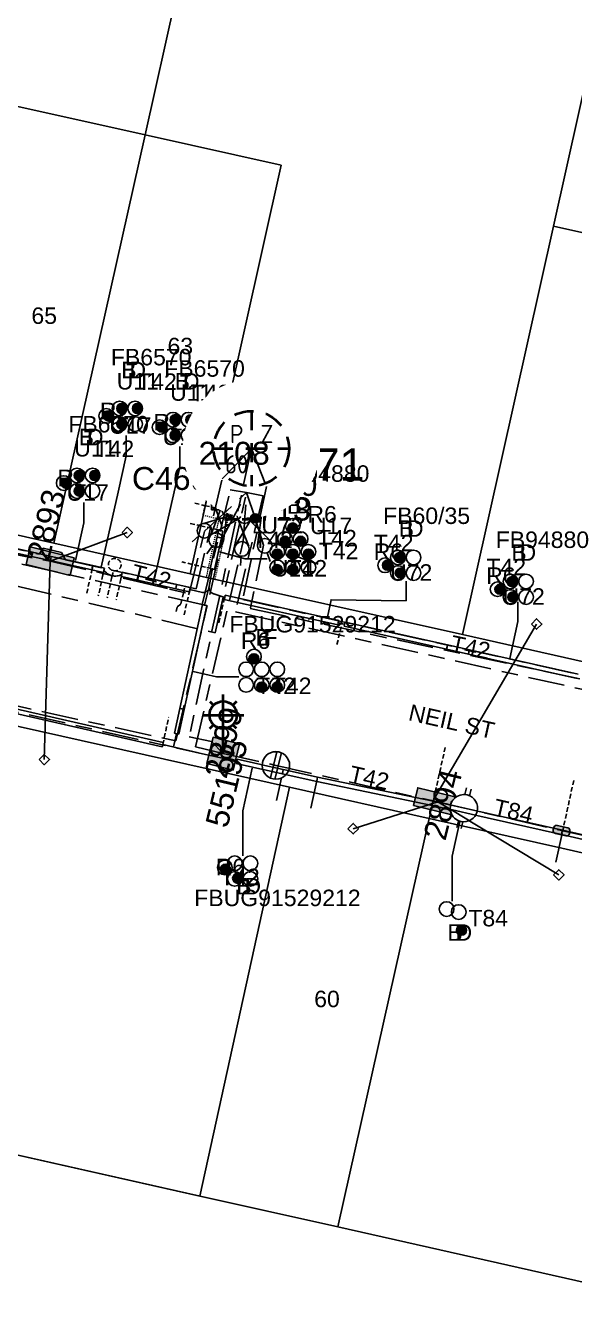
# Model space of a CAD drawing. Header units: metres. Extents: x 311347 to 316656, y 6252667 to 6255486.
# Drawn here: x 313823.5 to 313883.5, y 6254466.6 to 6254605.4 of the extents above; entities that cross this region are included whole.
import ezdxf
from ezdxf.enums import TextEntityAlignment as Align

# ---------------------------------------------------------------- set-up
doc = ezdxf.new("R2010")
doc.units = ezdxf.units.M
for name, pattern in [('Cable Exist UG', [8.2, 4, -1.2, 1.8, -1.2]), ('Dash', [5, 3, -2]), ('DASHED', [0.75, 0.5, -0.25]), ('HIDDEN', [0.375, 0.25, -0.125]), ('HIDDEN2', [0.1875, 0.125, -0.0625])]:
    doc.linetypes.add(name, pattern=pattern)
doc.layers.get('0').update_dxf_attribs({"color": 6})
for name, color, linetype, lineweight in [('Cadastre Buildings_SP_EXT', 9, 'Continuous', 5), ('Cadastre Land Parcels_SP_EXT', 9, 'Continuous', 5), ('Cadastre Other Property_SP_EXT', 9, 'HIDDEN', 5), ('Cadastre Roads_SP_EXT', 7, 'Continuous', 5)]:
    doc.layers.add(name, color=color, linetype=linetype, lineweight=lineweight)
for name, color, linetype in [('Duct_SP_EXT', 7, 'Continuous'), ('Equip_HV_EXT', 7, 'Continuous'), ('Equip_LV_EXT', 7, 'Continuous'), ('Equip_SL_EXT', 7, 'Continuous'), ('Equip_SP_SL_EXT', 7, 'Continuous'), ('Mains_HV_EXT', 7, 'Continuous'), ('Mains_LV_EXT', 7, 'Continuous'), ('Mains_SL_EXT', 7, 'Continuous'), ('Services_SP_EXT', 7, 'Continuous'), ('Sub_SP_EXT', 7, 'Continuous'), ('SupportsUG_SP_LV_EXT', 7, 'Continuous'), ('SupportsUG_SP_LV_SL_EXT', 7, 'Continuous'), ('Trench_SP_EXT', 7, 'Continuous')]:
    doc.layers.add(name, color=color, linetype=linetype)
doc.layers.add('UNKNOWN_FEATURES', color=1, linetype='DASHED', plot=False)
doc.styles.add('COLUMN_LABEL', font='arial.ttf')
doc.styles.add('iecARIAL', font='arial.ttf', dxfattribs={"height": 2})
doc.styles.add('IESYMBOL1', font='isocp.shx')
doc.styles.add('POLE_LABEL', font='arial.ttf')
doc.styles.add('SLCP_LABEL', font='arial.ttf', dxfattribs={"height": 3.5})
doc.styles.get("Standard").update_dxf_attribs({"font": 'arial.ttf'})
doc.styles.add('SWITCH_LABEL', font='arial.ttf', dxfattribs={"height": 2.5})

# ---------------------------------------------------------------- blocks, each defined once
blk = doc.blocks.new('SUB_PADMOUNT_EXT')
for points in [[(0, 0), (-3.84, 1.92), (-3.84, -1.92)], [(0, 0), (3.84, 1.92), (3.84, -1.92)]]:
    blk.add_hatch(color=256).paths.add_polyline_path(points)
for p, q in [((3.84, 1.92), (-3.84, -1.92)), ((-3.84, 1.92), (3.84, -1.92))]:
    blk.add_line(p, q)
blk.add_lwpolyline([(-3.84, -1.92), (3.84, -1.92), (3.84, 1.92), (-3.84, 1.92)], close=True)
for tag, height, flags, p in [('ASSET_NUM', 3.5, 8, (2, 2)), ('STREET_CODE', 0.2, 9, (1.5, 0)), ('CONSTRUCTED_VOLTAGE', 0.2, 9, (1.5, -0.2)), ('OPERATING_VOLTAGE', 0.2, 9, (1.5, -0.6)), ('ORIENTATION', 0.2, 9, (1.5, -0.8)), ('OWNED_BY', 0.2, 9, (1.5, -1)), ('OPERATED_BY', 0.2, 9, (1.5, -1.2)), ('NO_PHASES', 0.2, 9, (1.5, -0.4)), ('MAINTAINED_BY', 0.2, 9, (1.5, -1.4)), ('SECONDARY_VOLTAGE', 0.2, 9, (1.5, -1.6)), ('STATE', 0.2, 9, (1.5, -1.8)), ('SUBSTATION_TYPE', 0.2, 9, (1.5, -2.2)), ('PARENT', 0.2, 9, (1.5, -2)), ('USAGE', 0.2, 9, (1.5, -2.4)), ('LEGEND', 0.2, 9, (1.5, -2.6)), ('LOCATION', 0.2, 9, (1.5, -2.8)), ('STREETNAME', 0.2, 9, (1.5, -3)), ('SUBURB', 0.2, 9, (1.5, -3.2)), ('Z', 0.2, 1, (1.5, -3.6)), ('NOTES', 0.2, 9, (1.5, -3.4))]:
    blk.add_attdef(tag, text='', height=height, dxfattribs=dict(flags=flags)).set_placement(p, align=Align.MIDDLE_LEFT)
blk = doc.blocks.new('COLUMN_EXT')
blk.add_hatch(color=256).paths.add_polyline_path([(-1.49, 1.48), (-1.49, -1.49), (1.48, -1.49), (1.48, 1.48)])
blk.add_lwpolyline([(-1.49, -1.49), (1.48, -1.49), (1.48, 1.48), (-1.49, 1.48)], close=True)
for tag, height, style, flags, p in [('ASSET_NUM', 2.5, 'COLUMN_LABEL', 8, (2, 2)), ('STRUCTURE_PLANT_NUMBER', 0.2, 'POLE_LABEL', 9, (1.81, 0.03)), ('STREET_CODE', 0.2, 'COLUMN_LABEL', 9, (1.81, -0.2))]:
    blk.add_attdef(tag, text='', height=height, dxfattribs=dict(style=style, flags=flags)).set_placement(p, align=Align.MIDDLE_LEFT)
at = {"flags": 9}
for tag, p in [('COLUMN_TYPE', (1.81, -0.4)), ('OWNED_BY', (1.81, -0.6)), ('STATE', (1.81, -0.8)), ('USAGE', (1.81, -1)), ('LEGEND', (1.81, -1.2)), ('LOCATION', (1.81, -1.4)), ('STREETNAME', (1.81, -1.6)), ('SUBURB', (1.81, -1.8)), ('NOTES', (1.81, -2))]:
    blk.add_attdef(tag, text='', height=0.2, dxfattribs=at).set_placement(p, align=Align.MIDDLE_LEFT)
at = {"flags": 1}
blk.add_attdef('Z', (1.81, -2.35), '', height=0.2, dxfattribs=at)
blk = doc.blocks.new('PILLAR_EXT')
blk.add_hatch(color=256).paths.add_polyline_path([(-2.475, 0.99), (-2.475, -0.99), (2.475, -0.99), (2.475, 0.99)])
blk.add_lwpolyline([(-2.475, -0.99), (2.475, -0.99), (2.475, 0.99), (-2.475, 0.99)], close=True)
at = {"style": 'iecARIAL', "flags": 8}
blk.add_attdef('ASSET_NUM', (1.5, 3.5), '', height=2.5, dxfattribs=at)
for tag, p, flags in [('OWNED_BY', (0, -0.2), 9), ('STATE', (0, -0.4), 9), ('SUPPORT_TYPE', (0, -0.6), 9), ('USAGE', (0, -0.8), 9), ('LEGEND', (0, -1), 9), ('LOCATION', (0, -1.2), 9), ('NOTES', (0, -1.4), 9), ('STREETNAME', (0, -1.8), 9), ('SUBURB', (0, -2), 1), ('PARENT', (0, -1.6), 9)]:
    blk.add_attdef(tag, p, '', height=0.2, dxfattribs=dict(flags=flags))
blk = doc.blocks.new('DUCT_EXT')
blk.add_circle((0, 0.8), 0.8)
at = {"flags": 1}
blk.add_attdef('Z', (0, 0), '', height=0.2, dxfattribs=at)
at = {"flags": 9}
for tag, p in [('DUCT_CODE', (0, 0)), ('XSECT_TYPE', (0, -0.2)), ('STATE', (0, -0.6)), ('FB_REFERENCE', (0, -0.4)), ('NOTES', (0, -0.8))]:
    blk.add_attdef(tag, text='', height=0.2, dxfattribs=at).set_placement(p, align=Align.MIDDLE_LEFT)
blk = doc.blocks.new('SL_LANTERN_EXT')
at = {"lineweight": 40}
for p, q in [((-1.46, 5.68), (-1.06, 5.28)), ((0, 1.97), (0, 6.47)), ((1.46, 5.68), (1.06, 5.28)), ((-2.25, 4.22), (2.25, 4.22)), ((-1.46, 2.76), (-1.06, 3.16)), ((1.46, 2.76), (1.06, 3.16)), ((0, 0), (0, 2.72))]:
    blk.add_line(p, q, dxfattribs=at)
blk.add_circle((0, 4.22), 1.5, dxfattribs=at)
at = {"style": 'iecARIAL', "flags": 8}
blk.add_attdef('ASSET_NUM', (1.5, 1.5), '', height=2.5, dxfattribs=at)
for tag, p, height, flags in [('CONSTRUCTED_VOLTAGE', (0.98, -0.65), 0.2, 9), ('CONTROL_TYPE', (0.98, -0.85), 0.2, 9), ('LANTERN_PURPOSE', (0.98, -1.05), 0.2, 9), ('LANTERN_TYPE', (0.98, -1.25), 0.2, 9), ('NO_PHASES', (0.98, -1.45), 0.2, 9), ('LNUMBER', (2.18, -3.25), 2.5, 8), ('OPERATING_VOLTAGE', (0.98, -1.65), 0.2, 9), ('ORIENTATION', (0.98, -1.85), 0.2, 9), ('OWNED_BY', (0.98, -2.05), 0.2, 9), ('STATE', (0.98, -2.25), 0.2, 9), ('USAGE', (0.98, -2.45), 0.2, 9), ('CEXIST', (0.98, -2.65), 0.2, 9), ('CNEW', (0.98, -2.85), 0.2, 9), ('CNUMBER', (0.98, -3.05), 0.2, 9), ('CREMOVE', (0.98, -3.25), 0.2, 9), ('CREPLACE', (0.98, -3.45), 0.2, 9), ('LKINGHEIGHT', (0.98, -3.65), 0.2, 9), ('LBRACKET', (0.98, -3.85), 0.2, 9), ('LBRACKETVOCAB', (0.98, -4.05), 0.2, 9), ('LCATEGORY', (0.98, -4.25), 0.2, 9), ('LCHARGE1', (0.98, -4.45), 0.2, 9), ('LCHARGE1PERCENT', (0.98, -4.65), 0.2, 9), ('LCHARGE2', (0.98, -4.85), 0.2, 9), ('LCHARGE2PERCENT', (0.98, -5.05), 0.2, 9), ('LCHARGE3', (0.98, -5.25), 0.2, 9), ('LCHARGE3PERCENT', (0.98, -5.45), 0.2, 9), ('LEXIST', (0.98, -5.65), 0.2, 9), ('LLAMP', (0.98, -5.85), 0.2, 9), ('LLAMPVOCAB', (0.98, -6.05), 0.2, 9), ('LMAST', (0.98, -6.25), 0.2, 9), ('LMASTVOCAB', (0.98, -6.45), 0.2, 9), ('LNEW', (0.98, -6.65), 0.2, 9), ('LANTNUMBER', (0.98, -6.85), 0.2, 9), ('LOUTREACH', (0.98, -7.25), 0.2, 9), ('LOUTREACHVOCAB', (0.98, -7.45), 0.2, 9), ('LRATECODE', (0.98, -7.65), 0.2, 9), ('LREMOVE', (0.98, -7.85), 0.2, 9), ('LREPLACE', (0.98, -8.05), 0.2, 9), ('LTYPE', (0.98, -8.25), 0.2, 9), ('LTYPEVOCAB', (0.98, -8.45), 0.2, 9), ('STREETNAME', (0.98, -9.25), 0.2, 9), ('SUBURB', (0.98, -9.45), 0.2, 1), ('LEGEND', (0.98, -8.65), 0.2, 9), ('LOCATION', (0.98, -8.85), 0.2, 9), ('NOTES', (0.98, -9.05), 0.2, 9)]:
    blk.add_attdef(tag, p, '', height=height, dxfattribs=dict(flags=flags))
blk = doc.blocks.new('CCP_EXT')
at = {"flags": 9}
for tag, p in [('LEGEND', (0, -1.4)), ('STATE', (0, -1.8)), ('LIFE_SUPPORT', (0, -1.6)), ('NOTES', (0, -2))]:
    blk.add_attdef(tag, text='', height=0.2, dxfattribs=at).set_placement(p, align=Align.MIDDLE_LEFT)
blk.add_wipeout([(0, 0.57), (0.57, 0), (0, -0.57), (-0.57, 0)])
blk.add_lwpolyline([(-0.57, 0), (0, 0.57), (0.57, 0), (0, -0.57), (-0.57, 0)])
at = {"flags": 1}
blk.add_attdef('Z', (0, 0), '', height=0.2, dxfattribs=at)
at = {"flags": 9}
for tag, p in [('CCP_TYPE', (0, 0)), ('CONSTRUCTED_VOLTAGE', (0, -0.2)), ('OPERATING_VOLTAGE', (0, -0.6)), ('ORIENTATION', (0, -0.8)), ('OWNED_BY', (0, -1)), ('NO_PHASES', (0, -0.4)), ('USAGE', (0, -1.2))]:
    blk.add_attdef(tag, text='', height=0.2, dxfattribs=at).set_placement(p, align=Align.MIDDLE_LEFT)
blk = doc.blocks.new('LV_STJ_EXT')
h = blk.add_hatch(color=256)
edge = h.paths.add_edge_path()
edge.add_ellipse((-0.59, 0.13), major_axis=(0.226, 0.226), ratio=1, start_angle=45, end_angle=135)
edge.add_line((-0.91, 0.13), (-0.91, -0.13))
edge.add_ellipse((-0.59, -0.13), major_axis=(0.226, 0.226), ratio=1, start_angle=135, end_angle=225)
edge.add_line((-0.59, -0.45), (0.59, -0.45))
edge.add_ellipse((0.59, -0.13), major_axis=(-0.226, 0.226), ratio=1, start_angle=135, end_angle=225)
edge.add_line((0.91, -0.13), (0.91, 0.13))
edge.add_ellipse((0.59, 0.13), major_axis=(-0.226, 0.226), ratio=1, start_angle=225, end_angle=315)
edge.add_line((0.59, 0.45), (-0.59, 0.45))
blk.add_lwpolyline([(-0.91, 0.13), (-0.91, -0.13, 0.414214), (-0.59, -0.45), (0.59, -0.45, 0.414214), (0.91, -0.13), (0.91, 0.13, 0.414214), (0.59, 0.45), (-0.59, 0.45, 0.414214)], format="xyb", close=True)
at = {"flags": 1}
blk.add_attdef('Z', (0, 0), '', height=0.2, dxfattribs=at)
at = {"flags": 9}
for tag, p in [('ORIENTATION', (0, 0)), ('USAGE', (0, -0.2)), ('LEGEND', (0, -0.4)), ('NOTES', (0, -0.6))]:
    blk.add_attdef(tag, text='', height=0.2, dxfattribs=at).set_placement(p, align=Align.MIDDLE_LEFT)
blk = doc.blocks.new('LV_UG_LINKS_CLOSED_EXT')
blk.add_wipeout([(-1.06, 1.06), (-1.18, 0.92), (-1.29, 0.76), (-1.37, 0.59), (-1.43, 0.42), (-1.48, 0.23), (-1.49, 0.05), (-1.49, -0.14), (-1.46, -0.33), (-1.41, -0.51), (-1.33, -0.68), (-1.24, -0.84), (-1.12, -0.99), (-0.99, -1.12), (-0.84, -1.24), (-0.68, -1.33), (-0.51, -1.41), (-0.33, -1.46), (-0.14, -1.49), (0.05, -1.49), (0.23, -1.48), (0.42, -1.43), (0.59, -1.37), (0.76, -1.29), (0.92, -1.18), (1.06, -1.06), (1.18, -0.92), (1.29, -0.76), (1.37, -0.59), (1.43, -0.42), (1.48, -0.23), (1.49, -0.05), (1.49, 0.14), (1.46, 0.33), (1.41, 0.51), (1.33, 0.68), (1.24, 0.84), (1.12, 0.99), (0.99, 1.12), (0.84, 1.24), (0.68, 1.33), (0.51, 1.41), (0.33, 1.46), (0.14, 1.49), (-0.05, 1.49), (-0.23, 1.48), (-0.42, 1.43), (-0.59, 1.37), (-0.76, 1.29), (-0.92, 1.18)])
for p, q in [((-0.25, -1.48), (-0.25, 1.48)), ((0.25, -1.48), (0.25, 1.48))]:
    blk.add_line(p, q)
blk.add_circle((0, 0), 1.5)
at = {"flags": 9}
for tag, p in [('ACTUAL_STATUS', (0, 0)), ('CONSTRUCTED_VOLTAGE', (0, -0.2)), ('OPERATING_VOLTAGE', (0, -0.6)), ('ORIENTATION', (0, -0.8)), ('STATE', (0, -1)), ('SWITCH_TYPE', (0, -1.2)), ('NO_PHASES', (0, -0.4)), ('USAGE', (0, -1.4)), ('NOTES', (0, -1.6))]:
    blk.add_attdef(tag, text='', height=0.2, dxfattribs=at).set_placement(p, align=Align.MIDDLE_LEFT)
at = {"flags": 1}
blk.add_attdef('Z', (0, 0), '', height=0.2, dxfattribs=at)
blk = doc.blocks.new('LV_UG_LINKS_OPEN_EXT')
for p, q in [((-0.25, 1.47), (-0.25, 2.22)), ((0.25, 1.47), (0.25, 2.22)), ((-0.25, -1.47), (-0.25, -2.22)), ((0.25, -1.47), (0.25, -2.22))]:
    blk.add_line(p, q)
at = {"flags": 9}
for tag, p in [('ACTUAL_STATUS', (0, 0)), ('CONSTRUCTED_VOLTAGE', (0, -0.2)), ('OPERATING_VOLTAGE', (0, -0.6)), ('ORIENTATION', (0, -0.8)), ('STATE', (0, -1)), ('SWITCH_TYPE', (0, -1.2)), ('NO_PHASES', (0, -0.4)), ('USAGE', (0, -1.4)), ('NOTES', (0, -1.6))]:
    blk.add_attdef(tag, text='', height=0.2, dxfattribs=at).set_placement(p, align=Align.MIDDLE_LEFT)
at = {"flags": 1}
blk.add_attdef('Z', (0, 0), '', height=0.2, dxfattribs=at)
blk.add_wipeout([(-0.25, 1.47), (-0.43, 1.43), (-0.61, 1.36), (-0.77, 1.28), (-0.93, 1.17), (-1.07, 1.05), (-1.19, 0.9), (-1.29, 0.75), (-1.38, 0.58), (-1.44, 0.4), (-1.48, 0.22), (-1.49, 0.03), (-1.49, -0.16), (-1.45, -0.34), (-1.4, -0.52), (-1.32, -0.69), (-1.23, -0.85), (-1.11, -1), (-0.98, -1.13), (-0.83, -1.24), (-0.66, -1.34), (-0.49, -1.41), (-0.31, -1.46), (-0.13, -1.49), (0.06, -1.49), (0.25, -1.47), (0.43, -1.43), (0.61, -1.36), (0.77, -1.28), (0.93, -1.17), (1.07, -1.05), (1.19, -0.9), (1.29, -0.75), (1.38, -0.58), (1.44, -0.4), (1.48, -0.22), (1.49, -0.03), (1.49, 0.16), (1.45, 0.34), (1.4, 0.52), (1.32, 0.69), (1.23, 0.85), (1.11, 1), (0.98, 1.13), (0.83, 1.24), (0.66, 1.34), (0.49, 1.41), (0.31, 1.46), (0.13, 1.49), (-0.06, 1.49)])
blk.add_lwpolyline([(0, -1.49, 1), (0, 1.49, 1)], format="xyb", close=True)
blk = doc.blocks.new('LV_UG_DFUSE_CLOSED_EXT')
for points in [[(1, 0), (0, 0)], [(5.04, 0.73), (2.16, -0.72)], [(5.05, -0.71), (2.16, 0.72)], [(6.2, 0.01), (7.2, 0.01)]]:
    blk.add_lwpolyline(points)
for centre in [(1.8, 0), (5.4, 0.01)]:
    blk.add_circle(centre, 0.8)
at = {"flags": 9}
for tag, p in [('ACTUAL_STATUS', (0, 0)), ('CONSTRUCTED_VOLTAGE', (0, -0.2)), ('OPERATING_VOLTAGE', (0, -0.6)), ('ORIENTATION', (0, -0.8)), ('STATE', (0, -1)), ('SWITCH_TYPE', (0, -1.2)), ('NO_PHASES', (0, -0.4)), ('USAGE', (0, -1.4)), ('NOTES', (0, -1.6))]:
    blk.add_attdef(tag, text='', height=0.2, dxfattribs=at).set_placement(p, align=Align.MIDDLE_LEFT)
at = {"flags": 1}
blk.add_attdef('Z', (0, 0), '', height=0.2, dxfattribs=at)
blk = doc.blocks.new('SWG_HOLEC_SU_EXT')
blk.add_line((1.8, -2), (5.8, -2))
for points in [[(1, 0), (0, 0)], [(6.6, 0), (7.6, 0)]]:
    blk.add_lwpolyline(points)
for points in [[(1.8, -0.8, 1), (1.8, 0.8, 1)], [(5.8, -0.8, 1), (5.8, 0.8, 1)]]:
    blk.add_lwpolyline(points, format="xyb", close=True)
at = {"style": 'SWITCH_LABEL', "flags": 8}
blk.add_attdef('ASSET_NUM', text='', height=2.5, rotation=179.9544, dxfattribs=at).set_placement((-2.4, 0), align=Align.MIDDLE_LEFT)
at = {"flags": 1}
blk.add_attdef('Z', (0, 0), '', height=0.2, dxfattribs=at)
at = {"flags": 9}
for tag, p in [('ACTUAL_STATUS', (0, -0.4)), ('CONSTRUCTED_VOLTAGE', (0, -0.6)), ('OPERATING_VOLTAGE', (0, -1)), ('ORIENTATION', (0, -1.2)), ('OWNED_BY', (0, -1.4)), ('NO_PHASES', (0, -0.8)), ('STATE', (0, -1.8)), ('SWITCH_TYPE', (0, -2)), ('STREETNAME', (0, -2.6)), ('SUBURB', (0, -2.8)), ('PARENT', (0, -1.6)), ('USAGE', (0, -2.2)), ('LOCATION', (0, -2.4)), ('NOTES', (0, -3))]:
    blk.add_attdef(tag, text='', height=0.2, dxfattribs=at).set_placement(p, align=Align.MIDDLE_LEFT)
at = {"style": 'SWITCH_LABEL', "flags": 9}
blk.add_attdef('STREET_CODE', text='', height=0.2, dxfattribs=at).set_placement((0, -0.2), align=Align.MIDDLE_LEFT)
blk = doc.blocks.new('CABLE_LARGE_EXT')
h = blk.add_hatch(color=256)
edge = h.paths.add_edge_path()
edge.add_arc((0, 0.55), 0.55, 0, 360)
blk.add_circle((0, 0.55), 0.55)
at = {"flags": 1}
blk.add_attdef('Z', (0, 0), '', height=0.2, dxfattribs=at)
at = {"flags": 9}
for tag, p in [('COND_CODE', (0, 0)), ('STATE', (0, -0.4)), ('XSECT_SIZE', (0, -0.6)), ('FB_REFERENCE', (0, -0.2)), ('NOTES', (0, -0.8))]:
    blk.add_attdef(tag, text='', height=0.2, dxfattribs=at).set_placement(p, align=Align.MIDDLE_LEFT)
blk = doc.blocks.new('SLCP_ZELL_EXT')
blk.add_wipeout([(-0.24, 7.5), (-0.71, 7.47), (-1.17, 7.41), (-1.64, 7.32), (-2.09, 7.21), (-2.54, 7.06), (-2.98, 6.89), (-3.41, 6.69), (-3.82, 6.46), (-4.22, 6.21), (-4.6, 5.93), (-4.96, 5.63), (-5.31, 5.31), (-5.63, 4.96), (-5.93, 4.6), (-6.21, 4.22), (-6.46, 3.82), (-6.69, 3.41), (-6.89, 2.98), (-7.06, 2.54), (-7.21, 2.09), (-7.32, 1.64), (-7.41, 1.17), (-7.47, 0.71), (-7.5, 0.24), (-7.5, -0.24), (-7.47, -0.71), (-7.41, -1.17), (-7.32, -1.64), (-7.21, -2.09), (-7.06, -2.54), (-6.89, -2.98), (-6.69, -3.41), (-6.46, -3.82), (-6.21, -4.22), (-5.93, -4.6), (-5.63, -4.96), (-5.31, -5.31), (-4.96, -5.63), (-4.6, -5.93), (-4.22, -6.21), (-3.82, -6.46), (-3.41, -6.69), (-2.98, -6.89), (-2.54, -7.06), (-2.09, -7.21), (-1.64, -7.32), (-1.17, -7.41), (-0.71, -7.47), (-0.24, -7.5), (0.24, -7.5), (0.71, -7.47), (1.17, -7.41), (1.64, -7.32), (2.09, -7.21), (2.54, -7.06), (2.98, -6.89), (3.41, -6.69), (3.82, -6.46), (4.22, -6.21), (4.6, -5.93), (4.96, -5.63), (5.31, -5.31), (5.63, -4.96), (5.93, -4.6), (6.21, -4.22), (6.46, -3.82), (6.69, -3.41), (6.89, -2.98), (7.06, -2.54), (7.21, -2.09), (7.32, -1.64), (7.41, -1.17), (7.47, -0.71), (7.5, -0.24), (7.5, 0.24), (7.47, 0.71), (7.41, 1.17), (7.32, 1.64), (7.21, 2.09), (7.06, 2.54), (6.89, 2.98), (6.69, 3.41), (6.46, 3.82), (6.21, 4.22), (5.93, 4.6), (5.63, 4.96), (5.31, 5.31), (4.96, 5.63), (4.6, 5.93), (4.22, 6.21), (3.82, 6.46), (3.41, 6.69), (2.98, 6.89), (2.54, 7.06), (2.09, 7.21), (1.64, 7.32), (1.17, 7.41), (0.71, 7.47), (0.24, 7.5)])
at = {"linetype": 'Dash', "lineweight": 40, "ltscale": 0.7}
for p, q in [((0, 4.11), (0, -4.11)), ((-4.11, 0), (4.11, 0))]:
    blk.add_line(p, q, dxfattribs=at)
blk.add_circle((0, 0), 4.11, dxfattribs=at)
at = {"lineweight": 40, "style": 'IESYMBOL1'}
for s, p in [('P', (-1.6, 0)), ('Z', (1.7, 0)), ('60', (-1.61, -3.31))]:
    blk.add_text(s, height=2, dxfattribs=at).set_placement(p, align=Align.BOTTOM_CENTER)
at = {"style": 'SLCP_LABEL'}
for tag, height, flags, p in [('ASSET_NUM', 2.5, 8, (2, 2)), ('STREET_CODE', 0.2, 9, (0, -0.2))]:
    blk.add_attdef(tag, text='', height=height, dxfattribs=dict(at, flags=flags)).set_placement(p, align=Align.MIDDLE_LEFT)
at = {"flags": 1}
blk.add_attdef('Z', (0, 0), '', height=0.2, dxfattribs=at)
at = {"flags": 9}
for tag, p in [('CONSTRUCTED_VOLTAGE', (0, -0.4)), ('CONTROL_TYPE', (0, -0.6)), ('OPERATING_VOLTAGE', (0, -1)), ('ORIENTATION', (0, -1.2)), ('OWNED_BY', (0, -1.4)), ('NO_PHASES', (0, -0.8)), ('STATE', (0, -2)), ('USAGE', (0, -1.6)), ('LOCATION', (0, -1.8)), ('NOTES', (0, -2.2))]:
    blk.add_attdef(tag, text='', height=0.2, dxfattribs=at).set_placement(p, align=Align.MIDDLE_LEFT)
blk = doc.blocks.new('CONNECTOR_NODE_EXT')
h = blk.add_hatch(color=256)
edge = h.paths.add_edge_path()
edge.add_arc((0, 0), 0.5, 0, 360)
blk.add_circle((0, 0), 0.5)
at = {"flags": 1}
blk.add_attdef('Z', (0, 0), '', height=0.2, dxfattribs=at)
at = {"flags": 9}
for tag, p in [('CONNECTOR_TYPE', (0, 0)), ('CONSTRUCTED_VOLTAGE', (0, -0.2)), ('OPERATING_VOLTAGE', (0, -0.6)), ('ORIENTATION', (0, -0.8)), ('SUBTYPE', (0, -1)), ('NO_PHASES', (0, -0.4)), ('USAGE', (0, -1.2)), ('NOTES', (0, -1.4))]:
    blk.add_attdef(tag, text='', height=0.2, dxfattribs=at).set_placement(p, align=Align.MIDDLE_LEFT)

msp = doc.modelspace()

# ---------------------------------------------------------------- linework, layer by layer
at = {"layer": 'Cadastre Buildings_SP_EXT', "linetype": 'Continuous'}
msp.add_lwpolyline([(313846.54, 6254638.01), (313816.8, 6254644.67), (313815.33, 6254638.13), (313806.85, 6254600.05), (313821.72, 6254596.72), (313836.59, 6254593.4), (313846.54, 6254638.01)], close=True, dxfattribs=at)
at = {"layer": 'Cadastre Land Parcels_SP_EXT', "linetype": 'Continuous'}
for points in [[(313906.03, 6254624.74), (313891.15, 6254628.06), (313881.2, 6254583.44), (313896.08, 6254580.12), (313906.03, 6254624.74)], [(313836.59, 6254593.4), (313821.72, 6254596.72), (313811.77, 6254552.1), (313826.64, 6254548.78), (313836.59, 6254593.4)], [(313836.59, 6254593.4), (313826.64, 6254548.78), (313841.52, 6254545.46), (313851.46, 6254590.08), (313836.59, 6254593.4)], [(313896.08, 6254580.12), (313881.2, 6254583.44), (313871.26, 6254538.82), (313886.13, 6254535.48), (313896.08, 6254580.12)], [(313867.64, 6254518.72), (313852.38, 6254522.12), (313842.59, 6254477.47), (313857.66, 6254474.09), (313867.64, 6254518.72)]]:
    msp.add_lwpolyline(points, close=True, dxfattribs=at)
msp.add_lwpolyline([(313887.37, 6254467.4), (313857.66, 6254474.09), (313842.6, 6254477.47), (313789.9, 6254489.31), (313775.64, 6254492.55), (313760.62, 6254495.93), (313759.94, 6254493.14), (313736.42, 6254389)], dxfattribs=at)
at = {"layer": 'Cadastre Other Property_SP_EXT', "linetype": 'HIDDEN2'}
msp.add_lwpolyline([(313844.25, 6254544.85), (313845.62, 6254551.24), (313846.64, 6254555.77), (313843.96, 6254556.37), (313842.89, 6254551.87), (313844.65, 6254551.44), (313843.27, 6254545.07), (313844.25, 6254544.85)], close=True, dxfattribs=at)
at = {"layer": 'Duct_SP_EXT'}
for p, q in [((313812.97, 6254549.85), (313824.2, 6254547.34)), ((313813.07, 6254550.32), (313824.31, 6254547.81)), ((313844.47, 6254549.48), (313844.63, 6254550.22)), ((313844.63, 6254550.22), (313844.86, 6254550.17)), ((313845.1, 6254550.12), (313844.86, 6254550.17)), ((313844.94, 6254549.38), (313845.1, 6254550.12)), ((313843.71, 6254546), (313844.47, 6254549.48)), ((313844.18, 6254545.9), (313844.94, 6254549.38)), ((313844.47, 6254549.48), (313844.7, 6254549.43)), ((313844.94, 6254549.38), (313844.7, 6254549.43)), ((313824.2, 6254547.34), (313824.26, 6254547.57)), ((313824.2, 6254547.34), (313826.24, 6254546.89)), ((313824.31, 6254547.81), (313824.26, 6254547.57)), ((313824.31, 6254547.81), (313826.34, 6254547.35)), ((313826.24, 6254546.89), (313826.29, 6254547.12)), ((313826.24, 6254546.89), (313826.29, 6254547.12)), ((313826.24, 6254546.89), (313830.78, 6254545.87)), ((313826.34, 6254547.35), (313826.29, 6254547.12)), ((313826.34, 6254547.35), (313826.29, 6254547.12)), ((313826.34, 6254547.35), (313830.88, 6254546.34)), ((313830.78, 6254545.87), (313830.83, 6254546.1)), ((313830.78, 6254545.87), (313830.83, 6254546.1)), ((313830.78, 6254545.87), (313830.79, 6254545.87)), ((313830.79, 6254545.87), (313830.84, 6254546.1)), ((313830.79, 6254545.87), (313832.06, 6254545.58)), ((313830.88, 6254546.34), (313830.83, 6254546.1)), ((313830.88, 6254546.34), (313830.83, 6254546.1)), ((313830.89, 6254546.34), (313830.84, 6254546.1)), ((313830.88, 6254546.34), (313830.89, 6254546.34)), ((313830.89, 6254546.34), (313832.16, 6254546.05)), ((313832.06, 6254545.58), (313832.11, 6254545.82)), ((313832.16, 6254546.05), (313832.11, 6254545.82)), ((313834.11, 6254545.62), (313834.06, 6254545.38)), ((313834.11, 6254545.62), (313840.05, 6254544.29)), ((313843.71, 6254546), (313843.95, 6254545.95)), ((313844.18, 6254545.9), (313843.95, 6254545.95)), ((313834.01, 6254545.15), (313834.06, 6254545.38)), ((313834.01, 6254545.15), (313839.95, 6254543.82)), ((313839.95, 6254543.82), (313840, 6254544.06)), ((313840.05, 6254544.29), (313840, 6254544.06)), ((313840.05, 6254544.29), (313841.53, 6254543.96)), ((313839.95, 6254543.82), (313841.43, 6254543.49)), ((313841.43, 6254543.49), (313841.48, 6254543.73)), ((313841.53, 6254543.96), (313841.48, 6254543.73)), ((313845.25, 6254542.64), (313845.3, 6254542.87)), ((313845.25, 6254542.64), (313857.64, 6254539.86)), ((313845.35, 6254543.11), (313845.3, 6254542.87)), ((313845.35, 6254543.11), (313857.75, 6254540.33)), ((313842.86, 6254542.08), (313840.39, 6254530.73)), ((313843.33, 6254541.98), (313840.86, 6254530.63)), ((313842.86, 6254542.08), (313843.09, 6254542.03)), ((313843.33, 6254541.98), (313843.09, 6254542.03)), ((313857.64, 6254539.86), (313857.69, 6254540.1)), ((313857.75, 6254540.33), (313857.69, 6254540.1)), ((313858.34, 6254539.71), (313858.39, 6254539.95)), ((313858.44, 6254540.18), (313858.39, 6254539.95)), ((313869.64, 6254537.68), (313858.44, 6254540.18)), ((313869.54, 6254537.21), (313858.34, 6254539.71)), ((313791.21, 6254537.29), (313838.48, 6254526.56)), ((313791.31, 6254537.76), (313838.58, 6254527.03)), ((313869.54, 6254537.21), (313869.59, 6254537.45)), ((313869.54, 6254537.21), (313869.59, 6254537.45)), ((313871.91, 6254536.68), (313869.54, 6254537.21)), ((313869.54, 6254537.21), (313869.54, 6254537.21)), ((313869.64, 6254537.68), (313869.59, 6254537.45)), ((313869.64, 6254537.68), (313869.59, 6254537.45)), ((313872.02, 6254537.15), (313869.64, 6254537.68)), ((313869.64, 6254537.68), (313869.64, 6254537.68)), ((313872.02, 6254537.15), (313871.97, 6254536.91)), ((313883.91, 6254534.48), (313872.02, 6254537.15)), ((313871.91, 6254536.68), (313871.97, 6254536.91)), ((313883.8, 6254534.02), (313871.91, 6254536.68)), ((313840.39, 6254530.73), (313839.8, 6254528.02)), ((313840.86, 6254530.63), (313840.27, 6254527.91)), ((313840.39, 6254530.73), (313840.62, 6254530.68)), ((313840.86, 6254530.63), (313840.62, 6254530.68)), ((313839.8, 6254528.02), (313840.03, 6254527.97)), ((313840.27, 6254527.91), (313840.03, 6254527.97)), ((313838.48, 6254526.56), (313838.53, 6254526.8)), ((313838.58, 6254527.03), (313838.53, 6254526.8)), ((313846.56, 6254524.71), (313846.61, 6254524.94)), ((313846.67, 6254525.18), (313846.61, 6254524.94)), ((313855.45, 6254523.24), (313855.4, 6254523)), ((313855.45, 6254523.24), (313855.4, 6254523)), ((313868.05, 6254520.62), (313855.45, 6254523.24)), ((313855.35, 6254522.77), (313855.4, 6254523)), ((313855.35, 6254522.77), (313855.4, 6254523)), ((313867.95, 6254520.15), (313855.35, 6254522.77)), ((313868.05, 6254520.62), (313868, 6254520.39)), ((313868.05, 6254520.62), (313868, 6254520.39)), ((313867.95, 6254520.15), (313868, 6254520.39)), ((313867.95, 6254520.15), (313868, 6254520.39)), ((313882.08, 6254516.96), (313882.13, 6254517.2)), ((313882.08, 6254516.96), (313882.13, 6254517.2)), ((313882.18, 6254517.43), (313882.13, 6254517.2)), ((313882.18, 6254517.43), (313882.13, 6254517.2)), ((313896.56, 6254514.15), (313882.18, 6254517.43))]:
    msp.add_line(p, q, dxfattribs=at)
for points in [[(313834.55, 6254560.57), (313834.55, 6254558.34), (313833.66, 6254554.36), (313831.8, 6254546.17)], [(313840.39, 6254559.34), (313840.39, 6254557.11), (313839.49, 6254553.13), (313837.64, 6254544.93)], [(313829.91, 6254553.25), (313829.91, 6254551.02), (313828.99, 6254546.91)], [(313849.94, 6254547.09), (313847.54, 6254547.09), (313844.73, 6254547.86)], [(313855.52, 6254546.51), (313852.75, 6254547.5)], [(313865.11, 6254544.66), (313865.11, 6254542.51), (313856.92, 6254542.61), (313856.54, 6254540.71)], [(313877.3, 6254542.39), (313877.3, 6254540.23), (313876.45, 6254536.18)], [(313846.83, 6254534.2), (313844.4, 6254534.2), (313841.85, 6254534.76)], [(313846.83, 6254534.2), (313844.4, 6254534.2), (313841.85, 6254534.76)], [(313847.28, 6254514.65), (313847.28, 6254519.56), (313848.29, 6254524.21)], [(313870.15, 6254509.68), (313870.15, 6254514.59), (313871.17, 6254519.24)]]:
    msp.add_lwpolyline(points, dxfattribs=at)
at = {"layer": 'Mains_LV_EXT', "linetype": 'Cable Exist UG'}
msp.add_lwpolyline([(313820.34, 6254547.96), (313826.23, 6254546.83)], dxfattribs=at)
at = {"layer": 'Trench_SP_EXT', "linetype": 'Cable Exist UG'}
for points in [[(313844.63, 6254554.03), (313844.33, 6254552.5), (313844.97, 6254550.71), (313844.86, 6254550.21)], [(313843.09, 6254542.03), (313843.59, 6254544.07)], [(313857.69, 6254540.1), (313858.39, 6254539.95)], [(313840.03, 6254527.97), (313839.7, 6254526.53)], [(313838.53, 6254526.8), (313846.61, 6254524.94)], [(313850.95, 6254520.69), (313851.64, 6254523.83)], [(313854.7, 6254519.86), (313855.4, 6254523)], [(313881.47, 6254513.94), (313882.16, 6254517.09)]]:
    msp.add_lwpolyline(points, dxfattribs=at)
for points in [[(313832.11, 6254545.82, 0.373095), (313834.06, 6254545.38)], [(313843.97, 6254546.06), (313843.59, 6254544.07), (313843.59, 6254544.07, 0.400378), (313844.12, 6254543.25), (313844.12, 6254543.25), (313845.3, 6254542.87)], [(313841.48, 6254543.73), (313842.86, 6254543.4), (313842.86, 6254543.4, 0.209002), (313843.49, 6254543.66)]]:
    msp.add_lwpolyline(points, format="xyb", dxfattribs=at)
at = {"layer": 'UNKNOWN_FEATURES'}
for points in [[(313842.03, 6254553.15), (313843.16, 6254552.89), (313844.61, 6254552.57)], [(313841.53, 6254550.95), (313842.66, 6254550.7), (313844.12, 6254550.37), (313844.86, 6254550.21)], [(313830.22, 6254543.32), (313830.73, 6254545.61), (313830.81, 6254545.98), (313830.84, 6254546.1)], [(313832.11, 6254545.82), (313832.08, 6254545.7), (313832, 6254545.33), (313831.49, 6254543.04)], [(313833.08, 6254545.6), (313833.06, 6254545.48), (313832.98, 6254545.11), (313832.46, 6254542.82)], [(313843.82, 6254546.02), (313843.19, 6254546.16), (313841.74, 6254546.48), (313840.61, 6254546.74)], [(313834.06, 6254545.38), (313834.03, 6254545.26), (313833.95, 6254544.89), (313833.44, 6254542.6)], [(313840.89, 6254543.86), (313840.87, 6254543.74), (313840.78, 6254543.37), (313840.51, 6254542.14), (313840.1, 6254541.81), (313839.97, 6254541.2)], [(313840.86, 6254540.95), (313841.37, 6254543.24), (313841.45, 6254543.61), (313841.48, 6254543.73)], [(313844.66, 6254540.1), (313845.18, 6254542.39), (313845.26, 6254542.76)], [(313857.56, 6254537.71), (313858.1, 6254540.01)], [(313838.53, 6254526.8), (313839.18, 6254529.8)], [(313869.38, 6254526.48), (313867.64, 6254518.72)], [(313883.42, 6254522.87), (313882.16, 6254517.09)]]:
    msp.add_lwpolyline(points, dxfattribs=at)
msp.add_lwpolyline([(313833.41, 6254547.1, -1.048586), (313833.13, 6254545.78), (313833.13, 6254545.78, -1.004651), (313833.41, 6254547.11)], format="xyb", dxfattribs=at)

# ---------------------------------------------------------------- block references
at = {"layer": 'Duct_SP_EXT'}
for name, p, rotation in [('DUCT_EXT', (313833.16, 6254562.69), 90), ('DUCT_EXT', (313834.61, 6254563.51), 90), ('CABLE_LARGE_EXT', (313834.61, 6254563.51), 90), ('DUCT_EXT', (313836.31, 6254563.51), 90), ('CABLE_LARGE_EXT', (313836.31, 6254563.51), 90), ('CABLE_LARGE_EXT', (313833.16, 6254562.69), 90), ('DUCT_EXT', (313834.61, 6254561.81), 90), ('CABLE_LARGE_EXT', (313834.61, 6254561.81), 90), ('DUCT_EXT', (313836.31, 6254561.81), 90), ('DUCT_EXT', (313838.99, 6254561.46), 90), ('DUCT_EXT', (313840.44, 6254562.28), 90), ('CABLE_LARGE_EXT', (313840.44, 6254562.28), 90), ('DUCT_EXT', (313842.14, 6254562.28), 90), ('CABLE_LARGE_EXT', (313842.14, 6254562.28), 90), ('CABLE_LARGE_EXT', (313838.99, 6254561.46), 90), ('DUCT_EXT', (313840.44, 6254560.58), 90), ('CABLE_LARGE_EXT', (313840.44, 6254560.58), 90), ('DUCT_EXT', (313842.14, 6254560.58), 90), ('DUCT_EXT', (313829.96, 6254556.19), 90), ('CABLE_LARGE_EXT', (313829.96, 6254556.19), 90), ('DUCT_EXT', (313831.66, 6254556.19), 90), ('CABLE_LARGE_EXT', (313831.66, 6254556.19), 90), ('DUCT_EXT', (313828.51, 6254555.36), 90), ('CABLE_LARGE_EXT', (313828.51, 6254555.36), 90), ('DUCT_EXT', (313829.96, 6254554.49), 90), ('DUCT_EXT', (313831.66, 6254554.49), 90), ('CABLE_LARGE_EXT', (313829.96, 6254554.49), 90), ('DUCT_EXT', (313863.62, 6254546.38), 90.04403938310728), ('CABLE_LARGE_EXT', (313863.62, 6254546.38), 90.09058445461241), ('DUCT_EXT', (313865.02, 6254547.23), 90.04403938310728), ('CABLE_LARGE_EXT', (313864.94, 6254547.21), 90.08058471963858), ('DUCT_EXT', (313866.72, 6254547.23), 90.04403938310728), ('DUCT_EXT', (313865.02, 6254545.53), 90.04403938310728), ('CABLE_LARGE_EXT', (313865.02, 6254545.53), 90.01430467744377), ('DUCT_EXT', (313866.72, 6254545.53), 90.04403938310728), ('DUCT_EXT', (313877.31, 6254544.61), 90.04403938310728), ('DUCT_EXT', (313879.01, 6254544.61), 90.04403938310728), ('DUCT_EXT', (313875.91, 6254543.76), 90.04403938310728), ('CABLE_LARGE_EXT', (313875.91, 6254543.76), 90.09058445461241), ('CABLE_LARGE_EXT', (313877.23, 6254544.59), 90.08058471963858), ('DUCT_EXT', (313877.31, 6254542.91), 90.04403938310728), ('CABLE_LARGE_EXT', (313877.31, 6254542.91), 90.01430467744377), ('DUCT_EXT', (313879.01, 6254542.91), 90.04403938310728)]:
    msp.add_blockref(name, p, dxfattribs=dict(at, rotation=rotation))
for name, p in [('DUCT_EXT', (313852.73, 6254549.9)), ('CABLE_LARGE_EXT', (313852.73, 6254549.9)), ('DUCT_EXT', (313851.89, 6254548.45)), ('DUCT_EXT', (313853.59, 6254548.45)), ('DUCT_EXT', (313851.04, 6254547.05)), ('CABLE_LARGE_EXT', (313851.89, 6254548.45)), ('DUCT_EXT', (313852.74, 6254547.05)), ('CABLE_LARGE_EXT', (313853.59, 6254548.45)), ('DUCT_EXT', (313854.44, 6254547.05)), ('DUCT_EXT', (313851.04, 6254545.35)), ('CABLE_LARGE_EXT', (313851.04, 6254547.05)), ('DUCT_EXT', (313852.74, 6254545.35)), ('CABLE_LARGE_EXT', (313852.74, 6254547.05)), ('DUCT_EXT', (313854.44, 6254545.35)), ('CABLE_LARGE_EXT', (313854.44, 6254547.05)), ('CABLE_LARGE_EXT', (313851.04, 6254545.35)), ('CABLE_LARGE_EXT', (313852.74, 6254545.35)), ('DUCT_EXT', (313848.49, 6254535.61)), ('DUCT_EXT', (313847.64, 6254534.21)), ('CABLE_LARGE_EXT', (313848.49, 6254535.61)), ('DUCT_EXT', (313849.34, 6254534.21)), ('DUCT_EXT', (313851.04, 6254534.21)), ('DUCT_EXT', (313847.64, 6254532.51)), ('DUCT_EXT', (313849.34, 6254532.51)), ('CABLE_LARGE_EXT', (313849.34, 6254532.51)), ('DUCT_EXT', (313851.04, 6254532.51)), ('CABLE_LARGE_EXT', (313851.04, 6254532.51)), ('DUCT_EXT', (313845.31, 6254512.56)), ('CABLE_LARGE_EXT', (313845.37, 6254512.62)), ('DUCT_EXT', (313846.4, 6254513.02)), ('DUCT_EXT', (313848.1, 6254513.02)), ('DUCT_EXT', (313846.4, 6254511.32)), ('CABLE_LARGE_EXT', (313846.71, 6254511.63)), ('DUCT_EXT', (313848.1, 6254511.32)), ('DUCT_EXT', (313869.54, 6254508.02)), ('DUCT_EXT', (313870.86, 6254507.69)), ('CABLE_LARGE_EXT', (313871.16, 6254505.95))]:
    msp.add_blockref(name, p, dxfattribs=at)
at = {"layer": 'Equip_HV_EXT'}
ref = msp.add_blockref('SWG_HOLEC_SU_EXT', (313845.91, 6254554.61), dxfattribs=dict(at, rotation=76.49180934317758))
ref.add_attrib('ASSET_NUM', 'C469', dxfattribs={"layer": '0', "height": 2.5, "style": 'SWITCH_LABEL'}).set_placement((313843.51, 6254555.86), align=Align.MIDDLE_RIGHT)
at = {"layer": 'Equip_LV_EXT'}
for name, p, rotation in [('LV_UG_DFUSE_CLOSED_EXT', (313847.08, 6254553.79), 222.1958878159), ('LV_UG_DFUSE_CLOSED_EXT', (313847.38, 6254553.6), 235.8694012183806), ('LV_UG_DFUSE_CLOSED_EXT', (313847.95, 6254553.62), 288.549777601133), ('LV_UG_DFUSE_CLOSED_EXT', (313847.63, 6254553.54), 265.0003977726927), ('LV_STJ_EXT', (313882.09, 6254517.39), 166.7860956542264)]:
    msp.add_blockref(name, p, dxfattribs=dict(at, rotation=rotation))
at = {"layer": 'Equip_SP_SL_EXT'}
ref = msp.add_blockref('SL_LANTERN_EXT', (313845.13, 6254525.8), dxfattribs=at)
ref.add_attrib('ASSET_NUM', '55195', dxfattribs={"layer": '0', "height": 2.5, "rotation": 76.5518, "style": 'iecARIAL'}).set_placement((313846.63, 6254527.3), align=Align.MIDDLE_RIGHT)
at = {"layer": 'Services_SP_EXT'}
for p in [(313825.59, 6254525.15), (313881.79, 6254512.55)]:
    msp.add_blockref('CCP_EXT', p, dxfattribs=at)
at = {"layer": 'Sub_SP_EXT'}
ref = msp.add_blockref('SUB_PADMOUNT_EXT', (313847.68, 6254554.34), dxfattribs=at)
ref.add_attrib('ASSET_NUM', '7271', dxfattribs={"layer": '0', "height": 3.5}).set_placement((313849.68, 6254554.59), align=Align.BOTTOM_LEFT)
at = {"layer": 'SupportsUG_SP_LV_EXT'}
ref = msp.add_blockref('PILLAR_EXT', (313826.23, 6254546.83), dxfattribs=dict(at, rotation=166.2170338469879))
ref.add_attrib('ASSET_NUM', '2893', dxfattribs={"layer": '0', "height": 2.5, "rotation": 76.3255, "style": 'iecARIAL'}).set_placement((313827.73, 6254550.33), align=Align.BOTTOM_CENTER)
ref = msp.add_blockref('PILLAR_EXT', (313868.56, 6254520.52), dxfattribs=dict(at, rotation=346.2529688832984))
ref.add_attrib('ASSET_NUM', '2894', dxfattribs={"layer": '0', "height": 2.5, "rotation": 76.0244, "style": 'iecARIAL'}).set_placement((313870.06, 6254524.02), align=Align.MIDDLE_RIGHT)
at = {"layer": 'SupportsUG_SP_LV_SL_EXT'}
ref = msp.add_blockref('COLUMN_EXT', (313845.13, 6254525.8), dxfattribs=dict(at, rotation=346.2370626542761))
ref.add_attrib('ASSET_NUM', '2899', dxfattribs={"layer": '0', "height": 2.5, "rotation": 76.2733, "style": 'COLUMN_LABEL'}).set_placement((313847.13, 6254526.55), align=Align.BOTTOM_CENTER)

# ---------------------------------------------------------------- texts
at = {"layer": 'Cadastre Land Parcels_SP_EXT'}
for s, p in [('65', (313824.18, 6254572.75)), ('63', (313839.05, 6254569.43)), ('60', (313855.07, 6254498.1))]:
    msp.add_text(s, height=1.8, dxfattribs=at).set_placement(p)
at = {"layer": 'Cadastre Roads_SP_EXT'}
msp.add_text('NEIL ST', height=1.8, rotation=347.3804, dxfattribs=at).set_placement((313865.26, 6254529.47))
at = {"layer": 'Duct_SP_EXT'}
for s, p in [('FB6570', (313832.86, 6254568.22)), ('B', (313833.99, 6254566.81)), ('D', (313834.89, 6254566.81)), ('FB6570', (313838.69, 6254566.98)), ('U11', (313833.5, 6254565.58)), ('T42', (313835.73, 6254565.54)), ('B', (313839.83, 6254565.58)), ('D', (313840.73, 6254565.58)), ('U11', (313839.33, 6254564.35)), ('T42', (313841.57, 6254564.3)), ('R2', (313831.66, 6254562.34)), ('FB6570', (313828.21, 6254560.89)), ('U17', (313832.68, 6254560.75)), ('R2', (313837.5, 6254561.11)), ('B', (313829.34, 6254559.49)), ('D', (313830.24, 6254559.49)), ('U17', (313838.51, 6254559.52)), ('U11', (313828.85, 6254558.26)), ('T42', (313831.08, 6254558.21)), ('R2', (313827.01, 6254555.02)), ('FB94880', (313850.9, 6254555.5)), ('U17', (313828.03, 6254553.43)), ('B', (313852.08, 6254552.01)), ('D', (313852.96, 6254552.04)), ('R6', (313854.33, 6254551.05)), ('FB60/35', (313862.6, 6254550.89)), ('U72', (313849.3, 6254549.85)), ('U17', (313854.61, 6254549.78)), ('B', (313864.3, 6254549.49)), ('D', (313865.2, 6254549.49)), ('T42', (313848.41, 6254548.26)), ('T42', (313855.39, 6254548.44)), ('T42', (313861.59, 6254547.91)), ('FB94880', (313874.9, 6254548.27)), ('T42', (313855.57, 6254547.04)), ('R6', (313861.57, 6254546.97)), ('B', (313876.6, 6254546.87)), ('D', (313877.5, 6254546.87)), ('U11', (313850.44, 6254545.15)), ('T42', (313852.14, 6254545.15)), ('T42', (313873.88, 6254545.29)), ('U72', (313863.36, 6254544.69)), ('R6', (313873.86, 6254544.35)), ('U72', (313875.65, 6254542.07)), ('FBUG91529212', (313845.8, 6254539.04)), ('R6', (313847.06, 6254537.24)), ('B', (313848.64, 6254537.61)), ('F', (313849.54, 6254537.61)), ('T42', (313848.74, 6254532.31)), ('T42', (313850.44, 6254532.31)), ('R6', (313844.31, 6254512.52)), ('T42', (313844.79, 6254511.43)), ('B', (313846.55, 6254510.42)), ('D', (313847.45, 6254510.42)), ('FBUG91529212', (313841.97, 6254509.14)), ('T84', (313871.91, 6254506.93)), ('B', (313869.61, 6254505.36)), ('D', (313870.51, 6254505.36))]:
    msp.add_text(s, height=1.8, dxfattribs=at).set_placement(p)
at = {"layer": 'Mains_LV_EXT'}
for s, rotation, p in [('T42', 345.7241, (313834.96, 6254544.79)), ('T42', 347.9608, (313869.84, 6254537)), ('T42', 347.4278, (313858.78, 6254522.76)), ('T84', 346.9884, (313874.53, 6254519.14))]:
    msp.add_text(s, height=1.8, rotation=rotation, dxfattribs=at).set_placement(p)

# ---------------------------------------------------------------- next in the draw order: linework, layer by layer
at = {"layer": 'Cadastre Buildings_SP_EXT', "linetype": 'Continuous'}
msp.add_lwpolyline([(313852.38, 6254522.12), (313800.15, 6254533.84), (313789.9, 6254489.31), (313842.59, 6254477.47), (313852.38, 6254522.12)], close=True, dxfattribs=at)
at = {"layer": 'Duct_SP_EXT'}
msp.add_line((313896.45, 6254513.68), (313882.08, 6254516.96), dxfattribs=at)
at = {"layer": 'Mains_LV_EXT', "linetype": 'Cable Exist UG'}
msp.add_lwpolyline([(313882.09, 6254517.39), (313909.35, 6254511.37), (313912.32, 6254512.79)], dxfattribs=at)
at = {"layer": 'Services_SP_EXT'}
msp.add_lwpolyline([(313825.59, 6254525.15), (313826.23, 6254546.83)], dxfattribs=at)

# ---------------------------------------------------------------- next in the draw order: block references
for p in [(313851.7, 6254556.79), (313834.65, 6254549.96), (313879.37, 6254539.96), (313859.33, 6254517.6)]:
    msp.add_blockref('CCP_EXT', p, dxfattribs=at)

# ---------------------------------------------------------------- next in the draw order: linework, layer by layer
at = {"layer": 'Cadastre Buildings_SP_EXT', "linetype": 'Continuous'}
for points in [[(313891.15, 6254628.06), (313846.54, 6254638.01), (313836.59, 6254593.4), (313851.46, 6254590.08), (313841.52, 6254545.46), (313871.26, 6254538.82), (313881.2, 6254583.44), (313891.15, 6254628.06)], [(313897.21, 6254512.02), (313882.11, 6254515.48), (313867.64, 6254518.72), (313857.66, 6254474.09), (313887.37, 6254467.4), (313897.21, 6254512.02)]]:
    msp.add_lwpolyline(points, close=True, dxfattribs=at)
at = {"layer": 'Cadastre Roads_SP_EXT', "linetype": 'Continuous'}
msp.add_lwpolyline([(313886.13, 6254535.48), (313871.26, 6254538.82), (313841.52, 6254545.46), (313826.64, 6254548.78), (313811.77, 6254552.1), (313796.9, 6254555.43), (313784.71, 6254558.15), (313777.76, 6254559.7), (313775.45, 6254563.34), (313773.1, 6254552.02), (313770.69, 6254540.45), (313785.25, 6254537.14), (313800.15, 6254533.84), (313852.38, 6254522.12), (313867.64, 6254518.72), (313882.11, 6254515.48), (313897.21, 6254512.02)], dxfattribs=at)
at = {"layer": 'Mains_SL_EXT', "linetype": 'Cable Exist UG'}
msp.add_lwpolyline([(313845.13, 6254525.8), (313843.86, 6254525.57), (313786.97, 6254538.3), (313785.96, 6254537.76), (313783.97, 6254538.28), (313783.63, 6254539.05), (313772.29, 6254541.62), (313754.34, 6254546.36), (313754.74, 6254548.2), (313753.33, 6254549.34)], dxfattribs=at)
at = {"layer": 'Services_SP_EXT'}
for points in [[(313851.7, 6254556.79), (313847.68, 6254554.34)], [(313834.65, 6254549.96), (313826.23, 6254546.83)], [(313859.33, 6254517.6), (313868.56, 6254520.52)]]:
    msp.add_lwpolyline(points, dxfattribs=at)

# ---------------------------------------------------------------- next in the draw order: block references
at = {"layer": 'Equip_HV_EXT'}
ref = msp.add_blockref('SWG_HOLEC_SU_EXT', (313849.48, 6254553.96), dxfattribs=dict(at, rotation=76.39547117932747))
ref.add_attrib('ASSET_NUM', 'C470', dxfattribs={"layer": '0', "height": 2.5, "style": 'SWITCH_LABEL'}).set_placement((313847.08, 6254555.21), align=Align.MIDDLE_LEFT)
ref = msp.add_blockref('SWG_HOLEC_SU_EXT', (313847.38, 6254552.51), dxfattribs=dict(at, rotation=76.4550266621192))
ref.add_attrib('ASSET_NUM', '11713', dxfattribs={"layer": '0', "height": 2.5, "style": 'SWITCH_LABEL'}).set_placement((313844.98, 6254553.76), align=Align.TOP_LEFT)

# ---------------------------------------------------------------- next in the draw order: block references
at = {"layer": 'Equip_LV_EXT'}
for name, p, rotation in [('LV_UG_LINKS_CLOSED_EXT', (313850.89, 6254524.52), 346.2819807265007), ('LV_UG_LINKS_OPEN_EXT', (313871.43, 6254519.84), 346.1035091017953)]:
    msp.add_blockref(name, p, dxfattribs=dict(at, rotation=rotation))
at = {"layer": 'Equip_SL_EXT'}
ref = msp.add_blockref('SLCP_ZELL_EXT', (313848.21, 6254559.12), dxfattribs=at)
ref.add_attrib('ASSET_NUM', '2108', dxfattribs={"layer": '0', "height": 2.5, "style": 'SLCP_LABEL'}).set_placement((313850.21, 6254559.87), align=Align.TOP_RIGHT)

# ---------------------------------------------------------------- next in the draw order: linework, layer by layer
at = {"layer": 'Duct_SP_EXT'}
for p, q in [((313851.59, 6254523.6), (313846.56, 6254524.71)), ((313851.7, 6254524.07), (313846.67, 6254525.18)), ((313851.59, 6254523.6), (313851.64, 6254523.83)), ((313851.59, 6254523.6), (313851.64, 6254523.83)), ((313855.35, 6254522.77), (313851.59, 6254523.6)), ((313851.7, 6254524.07), (313851.64, 6254523.83)), ((313851.7, 6254524.07), (313851.64, 6254523.83)), ((313855.45, 6254523.24), (313851.7, 6254524.07)), ((313882.18, 6254517.43), (313868.05, 6254520.62)), ((313882.08, 6254516.96), (313867.95, 6254520.15))]:
    msp.add_line(p, q, dxfattribs=at)
at = {"layer": 'Mains_HV_EXT', "linetype": 'Cable Exist UG'}
for points in [[(313759.11, 6254560.83), (313842.83, 6254542.09), (313845.91, 6254554.61), (313847.68, 6254554.34)], [(313758.6, 6254559.16), (313844.27, 6254538.99), (313847.68, 6254554.34)], [(313847.68, 6254554.34), (313849.48, 6254553.96), (313846.47, 6254541.29), (313959.79, 6254515.96), (313962.52, 6254527.53), (313963.34, 6254529.18)]]:
    msp.add_lwpolyline(points, dxfattribs=at)
at = {"layer": 'Mains_LV_EXT', "linetype": 'Cable Exist UG'}
for points in [[(313785.29, 6254539.19), (313839.97, 6254527.19), (313845.13, 6254549.54), (313847.68, 6254554.34)], [(313826.23, 6254546.83), (313841.42, 6254543.28), (313843.09, 6254550.09), (313847.68, 6254554.34)], [(313845.13, 6254525.8), (313842.1, 6254526.55), (313847.31, 6254548.99), (313847.68, 6254554.34)], [(313847.68, 6254554.34), (313848.62, 6254551.51)], [(313848.62, 6254551.51), (313849.55, 6254548.59), (313848.09, 6254541.64), (313895.26, 6254531.58)], [(313845.13, 6254525.8), (313850.89, 6254524.52)], [(313850.89, 6254524.52), (313868.56, 6254520.52)], [(313868.56, 6254520.52), (313882.09, 6254517.39)]]:
    msp.add_lwpolyline(points, dxfattribs=at)
at = {"layer": 'Mains_SL_EXT', "linetype": 'Cable Exist UG'}
for points in [[(313791.24, 6254554.56), (313792.66, 6254554.84), (313825.04, 6254547.6), (313825.48, 6254548.24), (313827.47, 6254547.76), (313827.91, 6254546.98), (313842.19, 6254543.8), (313845.02, 6254555.84), (313848.21, 6254559.12)], [(313848.21, 6254559.12), (313841.42, 6254527.65), (313843.86, 6254527.14), (313845.13, 6254525.8)], [(313848.21, 6254559.12), (313849.86, 6254554.98), (313847.27, 6254542.64), (313900.41, 6254530.77), (313901.51, 6254530.05)]]:
    msp.add_lwpolyline(points, dxfattribs=at)
at = {"layer": 'Services_SP_EXT'}
for points in [[(313879.37, 6254539.96), (313868.08, 6254520.68)], [(313881.79, 6254512.55), (313868.56, 6254520.52)]]:
    msp.add_lwpolyline(points, dxfattribs=at)

# ---------------------------------------------------------------- next in the draw order: block references
at = {"layer": 'Equip_LV_EXT'}
msp.add_blockref('CONNECTOR_NODE_EXT', (313848.62, 6254551.51), dxfattribs=at)

doc.saveas('drawing.dxf')
